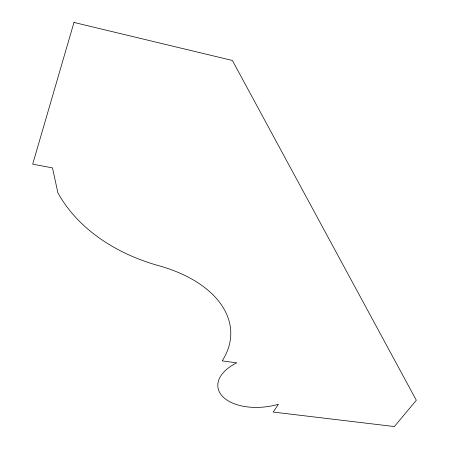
<?xml version="1.0" encoding="UTF-8"?>
<svg xmlns="http://www.w3.org/2000/svg" width="449" height="449" viewBox="0 0 449 449"><rect width="100%" height="100%" fill="white"/><g stroke="black" fill="none" stroke-linecap="round" stroke-linejoin="round"><path stroke-width="0.67" d="M73.984 22.45L32.687 164.138L52.505 167.92L57.893 192.84A196.219 145.038 -7.3 0 0 160.849 266.285A128.947 76.487 -1.2 0 1 222.21 360.884L236.763 362.848A45.523 25.52 -7.3 0 0 222.985 396.86A45.523 25.52 -7.3 0 0 278.447 404.257L273.194 412.064L394.362 426.55L416.313 400.25L232.391 60.475L73.984 22.45"/></g></svg>
